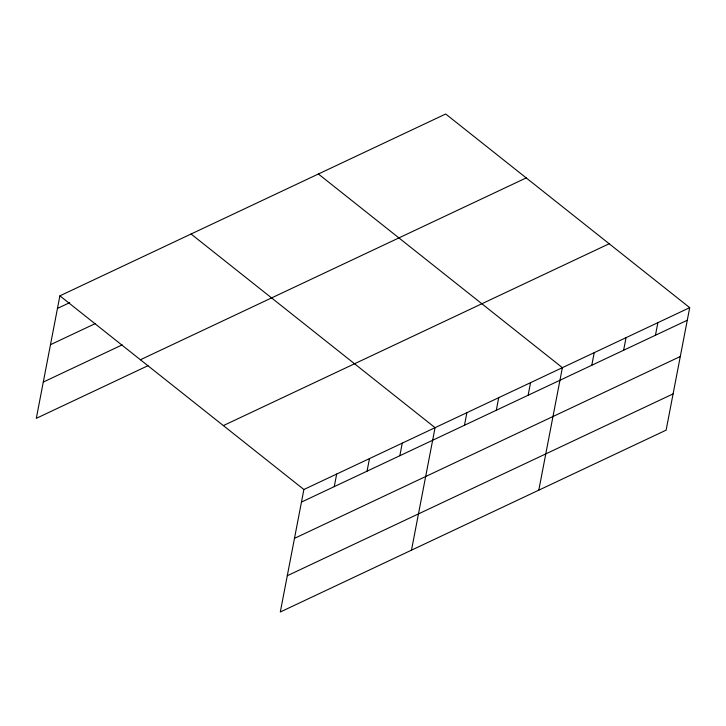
<?xml version="1.0" encoding="UTF-8"?>
<svg xmlns="http://www.w3.org/2000/svg" width="726" height="726" viewBox="0 0 726 726"><rect width="100%" height="100%" fill="white"/><g stroke="black" fill="none" stroke-linecap="round" stroke-linejoin="round"><path stroke-width="1.09" d="M689.7 307.661L303.885 489.505L280.3 612L666.114 430.155L689.7 307.661L445.7 114L59.886 295.845L36.3 418.339L148.004 365.686M334.259 486.629L336.683 474.051M367.057 471.174L369.48 458.587M399.844 455.719L402.268 443.132M411.479 550.172L435.065 427.678L191.065 234.017M464.468 425.255L466.891 412.677M496.303 410.254L498.726 397.676M528.129 395.253L530.552 382.675M538.792 490.168L562.378 367.674L318.387 174.004M591.79 365.251L594.213 352.664M623.616 350.25L626.039 337.663M655.451 335.249L657.874 322.662M57.463 308.423L69.769 302.624M50.484 344.696L95.569 323.442M43.288 382.067L122.195 344.877M140.408 359.751L526.223 177.906M223.372 425.59L609.178 243.755M301.462 502.083L687.277 320.248M294.484 538.356L680.289 356.511M287.287 575.727L673.093 393.891M59.886 295.845L303.885 489.505"/></g></svg>
